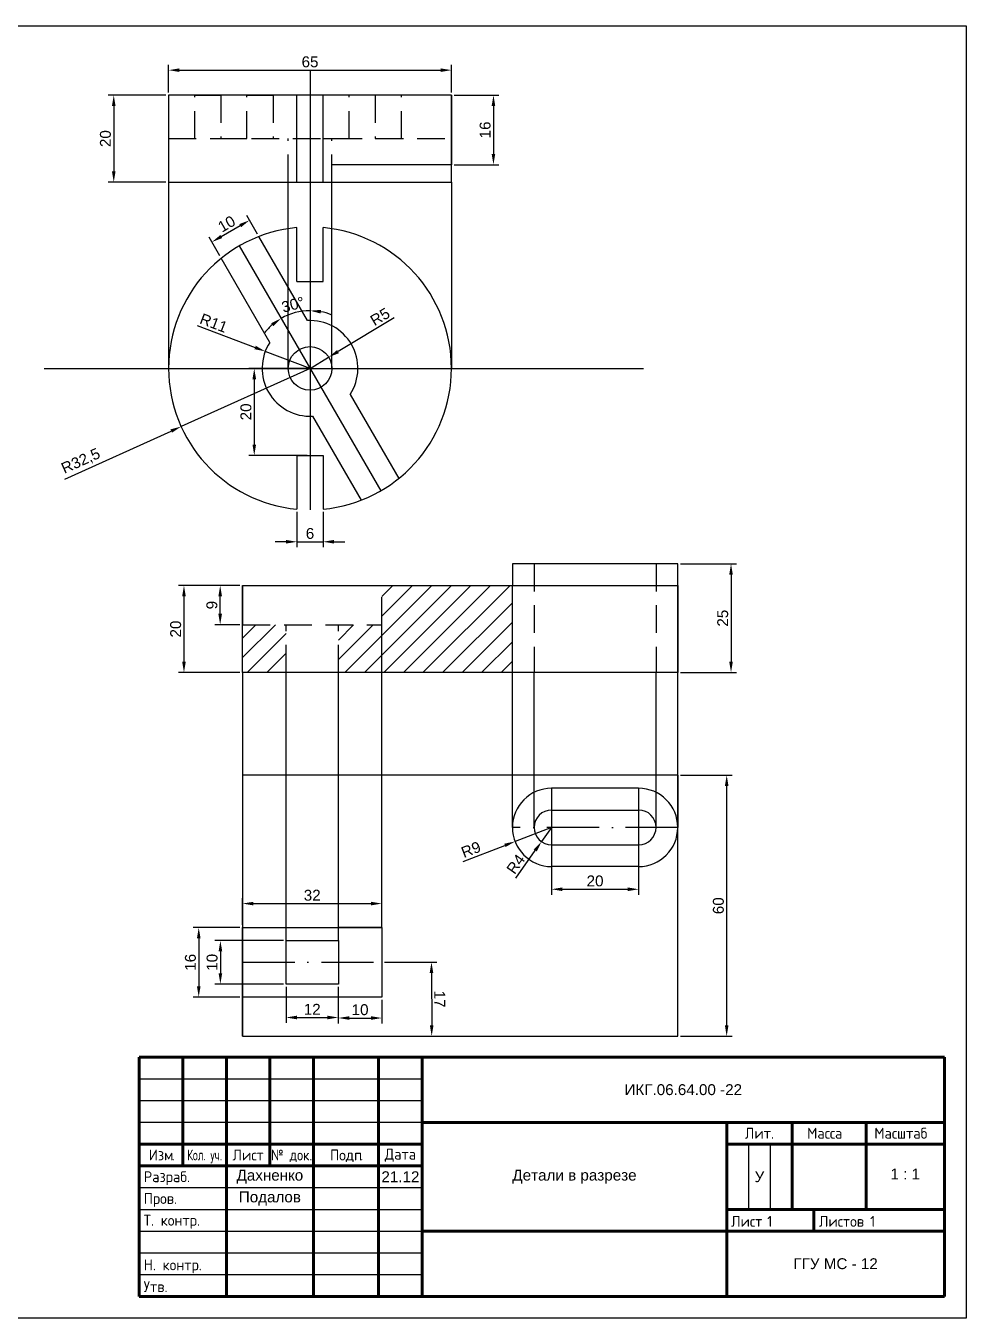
# Model space of a CAD drawing. Header units: millimetres. Extents: x 2946 to 3366, y 2124 to 2421.
# Drawn here: x 3150 to 3366.1, y 2123.6 to 2420.6 of the extents above; entities that cross this region are included whole.
import ezdxf
from ezdxf.enums import TextEntityAlignment as Align

# ---------------------------------------------------------------- set-up
doc = ezdxf.new("R2010")
doc.units = ezdxf.units.MM
doc.linetypes.add('ACAD_ISO10W100', pattern=[18, 12, -3, 0, -3])
doc.linetypes.add('штриховая2', pattern=[9.525, 6.35, -3.175])
doc.layers.add('контур', color=7, linetype='Continuous', lineweight=30)
for name, color, linetype in [('оси', 130, 'Continuous'), ('размеры', 62, 'Continuous'), ('соединение', 130, 'Continuous'), ('соединения', 130, 'Continuous'), ('штриховка', 90, 'Continuous'), ('штриховые', 220, 'штриховая2')]:
    doc.layers.add(name, color=color, linetype=linetype)
doc.styles.add('GOST-2.304_Type-B', font='GOST Common.ttf')
doc.styles.get("Standard").update_dxf_attribs({"font": 'arial.ttf'})
doc.dimstyles.new('ISO-25', dxfattribs={"dimtxt": 2.5, "dimasz": 2.5, "dimexe": 1.25, "dimexo": 0.625, "dimtad": 1, "dimtxsty": 'Standard', "dimcen": 2.5, "dimadec": 0, "dimazin": 0, "dimtfac": 1, "dimtmove": 0, "dimatfit": 3, "dimfxl": 1, "dimarcsym": 0})

# ---------------------------------------------------------------- blocks, each defined once
blk = doc.blocks.new('ACAD_SPDS_TB_06')
at = {"linetype": 'Continuous', "lineweight": 60}
for p, q in [((-185, 55), (0, 55)), ((-185, 55), (-185, 0)), ((-175, 55), (-175, 30)), ((-165, 55), (-165, 0)), ((-155, 55), (-155, 30)), ((-145, 55), (-145, 0)), ((-130, 55), (-130, 0)), ((-120, 55), (-120, 0)), ((0, 55), (0, 0)), ((-120, 40), (0, 40)), ((-185, 35), (-120, 35)), ((-185, 30), (-120, 30)), ((-120, 15), (0, 15)), ((-185, 0), (0, 0))]:
    blk.add_line(p, q, dxfattribs=at)
at = {"linetype": 'Continuous', "lineweight": 25}
for p, q in [((-185, 50), (-120, 50)), ((-185, 45), (-120, 45)), ((-185, 25), (-120, 25)), ((-185, 20), (-120, 20)), ((-185, 15), (-120, 15)), ((-185, 10), (-120, 10)), ((-185, 5), (-120, 5))]:
    blk.add_line(p, q, dxfattribs=at)
at = {"lineweight": 25}
blk.add_line((-120, 40), (-185, 40), dxfattribs=at)
at = {"lineweight": 60}
for p, q in [((-50, 40), (-50, 0)), ((-35, 40), (-35, 20)), ((-18, 40), (-18, 20)), ((-50, 35), (0, 35)), ((-50, 20), (0, 20)), ((-30, 20), (-30, 15))]:
    blk.add_line(p, q, dxfattribs=at)
for p, q in [((-45, 35), (-45, 20)), ((-40, 35), (-40, 20)), ((-130, 20), (-120, 20))]:
    blk.add_line(p, q)
at = {"style": 'GOST-2.304_Type-B'}
for s, p in [('Изм', (-180, 31.25)), ('Лист', (-160, 31.25)), ('Подп', (-137.5, 31.25)), ('Дата', (-125, 31.44))]:
    blk.add_text(s, height=2.5, dxfattribs=at).set_placement(p, align=Align.CENTER)
at = {"style": 'GOST-2.304_Type-B', "width": 0.70447}
blk.add_text('Кол. уч.', height=2.5, dxfattribs=at).set_placement((-174, 31.25), (-166, 31.25), align=Align.FIT)
at = {"style": 'GOST-2.304_Type-B', "width": 0.9}
blk.add_text('№ док.', height=2.5, dxfattribs=at).set_placement((-150, 31.25), align=Align.CENTER)
at = {"style": 'GOST-2.304_Type-B'}
for s, p in [('.', (-177.56, 31.25)), ('.', (-134.25, 31.25)), ('Разраб.', (-184, 26.25)), ('Пров.', (-184, 21.25)), ('Т. контр.', (-184, 16.25)), ('Лист', (-49.02, 16)), ('Листов', (-28.83, 16)), ('Н. контр.', (-184, 6)), ('Утв.', (-184, 1))]:
    blk.add_text(s, height=2.5, dxfattribs=at).set_placement(p)
at = {"linetype": 'Continuous', "char_height": 2.5, "attachment_point": 5, "style": 'GOST-2.304_Type-B'}
for s, insert, width in [('Лит.', (-42.5, 37.5), 14), ('Масса', (-27.5, 37.5), 14), ('Масштаб', (-10, 37.5), 19)]:
    blk.add_mtext(s, dxfattribs=dict(at, insert=insert, width=width))
at = {"style": 'GOST-2.304_Type-B'}
for tag, p, flags in [('ИДЕНТИФИКАТОР_НАДПИСИ', (-185.34, 60.88), 1), ('ЛИСТ', (-40.73, 16), 8), ('ЛИСТОВ', (-17.07, 16), 8)]:
    blk.add_attdef(tag, p, '', height=2.5, dxfattribs=dict(at, flags=flags))
at = {"style": 'GOST-2.304_Type-B', "flags": 8}
for tag, p in [('ИЗМ_4', (-180, 51)), ('ИЗМ_4_КОЛ_УЧ', (-170, 51)), ('ИЗМ_4_ЛИСТ', (-160, 51)), ('ИЗМ_4_N_ДОК', (-150, 51)), ('ИЗМ_4_ДАТА', (-125, 51)), ('ИЗМ_3', (-180, 46)), ('ИЗМ_3_КОЛ_УЧ', (-170, 46)), ('ИЗМ_3_ЛИСТ', (-160, 46)), ('ИЗМ_3_N_ДОК', (-150, 46)), ('ИЗМ_3_ДАТА', (-125, 46)), ('ИЗМ_2', (-180, 41)), ('ИЗМ_2_КОЛ_УЧ', (-170, 41)), ('ИЗМ_2_ЛИСТ', (-160, 41)), ('ИЗМ_2_N_ДОК', (-150, 41)), ('ИЗМ_2_ДАТА', (-125, 41)), ('ИЗМ_1', (-180, 36)), ('ИЗМ_1_КОЛ_УЧ', (-170, 36)), ('ИЗМ_1_ЛИСТ', (-160, 36)), ('ИЗМ_1_N_ДОК', (-150, 36)), ('ИЗМ_1_ДАТА', (-125, 36)), ('РАЗРАБ_ФИО', (-155, 26)), ('РАЗРАБ_ДАТА', (-125, 26)), ('ПРОВ_ФИО', (-155, 21)), ('ПРОВ_ДАТА', (-125, 21)), ('ТКОНТР_ФИО', (-155, 16)), ('ТКОНТР_ДАТА', (-125, 16)), ('ДОЛЖНОСТЬ_1', (-175, 11)), ('ДОЛЖНОСТЬ_1_ФИО', (-155, 11)), ('ДОЛЖНОСТЬ_1_ДАТА', (-125, 11)), ('НКОНТР_ФИО', (-155, 6)), ('НКОНТР_ДАТА', (-125, 6)), ('УТВ_ФИО', (-155, 1)), ('УТВ_ДАТА', (-125, 1))]:
    blk.add_attdef(tag, text='', height=2.5, dxfattribs=at).set_placement(p, align=Align.CENTER)
at = {"style": 'GOST-2.304_Type-B'}
blk.add_attdef('ОБОЗНАЧЕНИЕ_ДОКУМЕНТА', text='', height=5, dxfattribs=at).set_placement((-60, 47.5), align=Align.MIDDLE_CENTER)
at = {"lineweight": 30, "flags": 104}
for tag, p in [('НАИМЕНОВАНИЕ_ДОКУМЕНТА', (-85, 27.5)), ('ОБОЗНАЧЕНИЕ_МАТЕРИАЛА', (-85, 7.5)), ('НАИМЕНОВАНИЕ_ПРЕДПРИЯТИЯ', (-25, 7.5))]:
    blk.add_attdef(tag, text='', height=3.5, dxfattribs=at).set_placement(p, align=Align.MIDDLE_CENTER)
at = {"style": 'GOST-2.304_Type-B', "flags": 8}
for tag, p in [('Л1', (-47.5, 27.5)), ('Л2', (-42.5, 27.5)), ('Л3', (-37.5, 27.5)), ('МАССА', (-26.5, 27.5)), ('МАСШТАБ', (-9, 27.5))]:
    blk.add_attdef(tag, text='', height=2.5, dxfattribs=at).set_placement(p, align=Align.MIDDLE_CENTER)
blk = doc.blocks.new('*D61')
at = {"layer": 'Defpoints', "color": 0, "transparency": 16777216}
for p in [(3199.81, 2291.98), (3186.34, 2271.98), (3199.81, 2271.98)]:
    blk.add_point(p, dxfattribs=at)
at = {"layer": 'размеры', "color": 0, "lineweight": -2, "transparency": 16777216}
for p, q in [((3199.19, 2291.98), (3185.09, 2291.98)), ((3186.34, 2289.48), (3186.34, 2274.48)), ((3199.19, 2271.98), (3185.09, 2271.98))]:
    blk.add_line(p, q, dxfattribs=at)
at = {"layer": 'размеры', "color": 0, "transparency": 16777216}
for points in [[(3185.93, 2289.48), (3186.76, 2289.48), (3186.34, 2291.98)], [(3185.93, 2274.48), (3186.76, 2274.48), (3186.34, 2271.98)]]:
    blk.add_solid(points, dxfattribs=at)
at = {"layer": 'размеры', "color": 0, "transparency": 16777216, "insert": (3184.44, 2281.98), "char_height": 2.5, "attachment_point": 5, "rotation": 90}
blk.add_mtext('20', dxfattribs=at)
blk = doc.blocks.new('*D62')
at = {"layer": 'Defpoints', "color": 0, "transparency": 16777216}
for p in [(3194.66, 2291.98), (3199.81, 2291.98), (3199.81, 2282.98)]:
    blk.add_point(p, dxfattribs=at)
at = {"layer": 'размеры', "color": 0, "lineweight": -2, "transparency": 16777216}
for p, q in [((3199.19, 2291.98), (3193.41, 2291.98)), ((3194.66, 2285.48), (3194.66, 2289.48)), ((3199.19, 2282.98), (3193.41, 2282.98))]:
    blk.add_line(p, q, dxfattribs=at)
at = {"layer": 'размеры', "color": 0, "transparency": 16777216}
for points in [[(3194.25, 2289.48), (3195.08, 2289.48), (3194.66, 2291.98)], [(3194.25, 2285.48), (3195.08, 2285.48), (3194.66, 2282.98)]]:
    blk.add_solid(points, dxfattribs=at)
at = {"layer": 'размеры', "color": 0, "transparency": 16777216, "insert": (3192.76, 2287.48), "char_height": 2.5, "attachment_point": 5, "rotation": 90}
blk.add_mtext('9', dxfattribs=at)
blk = doc.blocks.new('*D63')
at = {"layer": 'Defpoints', "color": 0, "transparency": 16777216}
for p in [(3299.81, 2296.98), (3299.81, 2271.98), (3312.05, 2271.98)]:
    blk.add_point(p, dxfattribs=at)
at = {"layer": 'размеры', "color": 0, "lineweight": -2, "transparency": 16777216}
for p, q in [((3300.44, 2296.98), (3313.3, 2296.98)), ((3312.05, 2294.48), (3312.05, 2274.48)), ((3300.44, 2271.98), (3313.3, 2271.98))]:
    blk.add_line(p, q, dxfattribs=at)
at = {"layer": 'размеры', "color": 0, "transparency": 16777216}
for points in [[(3311.64, 2294.48), (3312.47, 2294.48), (3312.05, 2296.98)], [(3311.64, 2274.48), (3312.47, 2274.48), (3312.05, 2271.98)]]:
    blk.add_solid(points, dxfattribs=at)
at = {"layer": 'размеры', "color": 0, "transparency": 16777216, "insert": (3310.15, 2284.48), "char_height": 2.5, "attachment_point": 5, "rotation": 90}
blk.add_mtext('25', dxfattribs=at)
blk = doc.blocks.new('*D64')
at = {"layer": 'Defpoints', "color": 0, "transparency": 16777216}
for p in [(3199.81, 2213.39), (3189.73, 2197.39), (3199.81, 2197.39)]:
    blk.add_point(p, dxfattribs=at)
at = {"layer": 'размеры', "color": 0, "lineweight": -2, "transparency": 16777216}
for p, q in [((3199.19, 2213.39), (3188.48, 2213.39)), ((3189.73, 2210.89), (3189.73, 2199.89)), ((3199.19, 2197.39), (3188.48, 2197.39))]:
    blk.add_line(p, q, dxfattribs=at)
at = {"layer": 'размеры', "color": 0, "transparency": 16777216}
for points in [[(3189.32, 2210.89), (3190.15, 2210.89), (3189.73, 2213.39)], [(3189.32, 2199.89), (3190.15, 2199.89), (3189.73, 2197.39)]]:
    blk.add_solid(points, dxfattribs=at)
at = {"layer": 'размеры', "color": 0, "transparency": 16777216, "insert": (3187.83, 2205.39), "char_height": 2.5, "attachment_point": 5, "rotation": 90}
blk.add_mtext('16', dxfattribs=at)
blk = doc.blocks.new('*D65')
at = {"layer": 'Defpoints', "color": 0, "transparency": 16777216}
for p in [(3209.81, 2210.39), (3194.71, 2200.39), (3209.81, 2200.39)]:
    blk.add_point(p, dxfattribs=at)
at = {"layer": 'размеры', "color": 0, "lineweight": -2, "transparency": 16777216}
for p, q in [((3209.19, 2210.39), (3193.46, 2210.39)), ((3194.71, 2207.89), (3194.71, 2202.89)), ((3209.19, 2200.39), (3193.46, 2200.39))]:
    blk.add_line(p, q, dxfattribs=at)
at = {"layer": 'размеры', "color": 0, "transparency": 16777216}
for points in [[(3194.3, 2207.89), (3195.13, 2207.89), (3194.71, 2210.39)], [(3194.3, 2202.89), (3195.13, 2202.89), (3194.71, 2200.39)]]:
    blk.add_solid(points, dxfattribs=at)
at = {"layer": 'размеры', "color": 0, "transparency": 16777216, "insert": (3192.81, 2205.39), "char_height": 2.5, "attachment_point": 5, "rotation": 90}
blk.add_mtext('10', dxfattribs=at)
blk = doc.blocks.new('*D66')
at = {"layer": 'Defpoints', "color": 0, "transparency": 16777216}
for p in [(3231.81, 2205.39), (3231.88, 2188.39), (3243.27, 2188.44)]:
    blk.add_point(p, dxfattribs=at)
at = {"layer": 'размеры', "color": 0, "lineweight": -2, "transparency": 16777216}
for p, q in [((3232.44, 2205.4), (3244.46, 2205.44)), ((3243.22, 2202.94), (3243.26, 2190.94)), ((3232.5, 2188.4), (3244.52, 2188.44))]:
    blk.add_line(p, q, dxfattribs=at)
at = {"layer": 'размеры', "color": 0, "transparency": 16777216}
for points in [[(3243.63, 2202.94), (3242.8, 2202.93), (3243.21, 2205.44)], [(3243.68, 2190.94), (3242.84, 2190.93), (3243.27, 2188.44)]]:
    blk.add_solid(points, dxfattribs=at)
at = {"layer": 'размеры', "color": 0, "transparency": 16777216, "insert": (3245.12, 2196.94), "char_height": 2.5, "attachment_point": 5, "rotation": 270.2039}
blk.add_mtext('17', dxfattribs=at)
blk = doc.blocks.new('*D67')
at = {"layer": 'Defpoints', "color": 0, "transparency": 16777216}
for p in [(3209.81, 2200.39), (3221.81, 2200.39), (3221.81, 2192.71)]:
    blk.add_point(p, dxfattribs=at)
at = {"layer": 'размеры', "color": 0, "lineweight": -2, "transparency": 16777216}
for p, q in [((3209.81, 2199.77), (3209.81, 2191.46)), ((3221.81, 2199.77), (3221.81, 2191.46)), ((3212.31, 2192.71), (3219.31, 2192.71))]:
    blk.add_line(p, q, dxfattribs=at)
at = {"layer": 'размеры', "color": 0, "transparency": 16777216}
for points in [[(3212.31, 2193.13), (3212.31, 2192.29), (3209.81, 2192.71)], [(3219.31, 2193.13), (3219.31, 2192.29), (3221.81, 2192.71)]]:
    blk.add_solid(points, dxfattribs=at)
at = {"layer": 'размеры', "color": 0, "transparency": 16777216, "insert": (3215.81, 2194.59), "char_height": 2.5, "attachment_point": 5}
blk.add_mtext('12', dxfattribs=at)
blk = doc.blocks.new('*D68')
at = {"layer": 'Defpoints', "color": 0, "transparency": 16777216}
for p in [(3221.81, 2197.39), (3231.81, 2197.39), (3231.81, 2192.59)]:
    blk.add_point(p, dxfattribs=at)
at = {"layer": 'размеры', "color": 0, "lineweight": -2, "transparency": 16777216}
for p, q in [((3221.81, 2196.77), (3221.81, 2191.34)), ((3231.81, 2196.77), (3231.81, 2191.34)), ((3224.31, 2192.59), (3229.31, 2192.59))]:
    blk.add_line(p, q, dxfattribs=at)
at = {"layer": 'размеры', "color": 0, "transparency": 16777216}
for points in [[(3224.31, 2193), (3224.31, 2192.17), (3221.81, 2192.59)], [(3229.31, 2193), (3229.31, 2192.17), (3231.81, 2192.59)]]:
    blk.add_solid(points, dxfattribs=at)
at = {"layer": 'размеры', "color": 0, "transparency": 16777216, "insert": (3226.81, 2194.49), "char_height": 2.5, "attachment_point": 5}
blk.add_mtext('10', dxfattribs=at)
blk = doc.blocks.new('*D69')
at = {"layer": 'Defpoints', "color": 0, "transparency": 16777216}
for p in [(3231.81, 2218.89), (3199.81, 2213.39), (3231.81, 2213.39)]:
    blk.add_point(p, dxfattribs=at)
at = {"layer": 'размеры', "color": 0, "lineweight": -2, "transparency": 16777216}
for p, q in [((3199.81, 2214.02), (3199.81, 2220.14)), ((3202.31, 2218.89), (3229.31, 2218.89)), ((3231.81, 2214.02), (3231.81, 2220.14))]:
    blk.add_line(p, q, dxfattribs=at)
at = {"layer": 'размеры', "color": 0, "transparency": 16777216}
for points in [[(3202.31, 2219.3), (3202.31, 2218.47), (3199.81, 2218.89)], [(3229.31, 2219.3), (3229.31, 2218.47), (3231.81, 2218.89)]]:
    blk.add_solid(points, dxfattribs=at)
at = {"layer": 'размеры', "color": 0, "transparency": 16777216, "insert": (3215.81, 2220.79), "char_height": 2.5, "attachment_point": 5}
blk.add_mtext('32', dxfattribs=at)
blk = doc.blocks.new('*D70')
at = {"layer": 'Defpoints', "color": 0, "transparency": 16777216}
for p in [(3270.81, 2236.39), (3290.81, 2236.13), (3290.81, 2222.18)]:
    blk.add_point(p, dxfattribs=at)
at = {"layer": 'размеры', "color": 0, "lineweight": -2, "transparency": 16777216}
for p, q in [((3270.81, 2235.77), (3270.81, 2220.93)), ((3290.81, 2235.5), (3290.81, 2220.93)), ((3273.31, 2222.18), (3288.31, 2222.18))]:
    blk.add_line(p, q, dxfattribs=at)
at = {"layer": 'размеры', "color": 0, "transparency": 16777216}
for points in [[(3273.31, 2222.6), (3273.31, 2221.76), (3270.81, 2222.18)], [(3288.31, 2222.6), (3288.31, 2221.76), (3290.81, 2222.18)]]:
    blk.add_solid(points, dxfattribs=at)
at = {"layer": 'размеры', "color": 0, "transparency": 16777216, "insert": (3280.81, 2224.08), "char_height": 2.5, "attachment_point": 5}
blk.add_mtext('20', dxfattribs=at)
blk = doc.blocks.new('*D71')
at = {"layer": 'Defpoints', "color": 0, "transparency": 16777216}
for p in [(3270.81, 2236.39), (3268.51, 2233.13)]:
    blk.add_point(p, dxfattribs=at)
at = {"layer": 'размеры', "color": 0, "lineweight": -2, "transparency": 16777216}
for p, q in [((3270.81, 2236.39), (3268.51, 2233.13)), ((3262.59, 2224.73), (3267.07, 2231.08))]:
    blk.add_line(p, q, dxfattribs=at)
at = {"layer": 'размеры', "color": 0, "transparency": 16777216}
blk.add_solid([(3266.73, 2231.32), (3267.41, 2230.84), (3268.51, 2233.13)], dxfattribs=at)
at = {"layer": 'размеры', "color": 0, "transparency": 16777216, "insert": (3262.58, 2227.97), "char_height": 2.5, "attachment_point": 5, "rotation": 54.8068}
blk.add_mtext('R4', dxfattribs=at)
blk = doc.blocks.new('*D72')
at = {"layer": 'Defpoints', "color": 0, "transparency": 16777216}
for p in [(3270.81, 2236.39), (3262.42, 2233.16)]:
    blk.add_point(p, dxfattribs=at)
at = {"layer": 'размеры', "color": 0, "lineweight": -2, "transparency": 16777216}
for p, q in [((3270.81, 2236.39), (3262.42, 2233.16)), ((3250.5, 2228.58), (3260.08, 2232.27))]:
    blk.add_line(p, q, dxfattribs=at)
at = {"layer": 'размеры', "color": 0, "transparency": 16777216}
blk.add_solid([(3259.93, 2232.65), (3260.23, 2231.88), (3262.42, 2233.16)], dxfattribs=at)
at = {"layer": 'размеры', "color": 0, "transparency": 16777216, "insert": (3252.29, 2231.3), "char_height": 2.5, "attachment_point": 5, "rotation": 21.0412}
blk.add_mtext('R9', dxfattribs=at)
blk = doc.blocks.new('*D73')
at = {"layer": 'Defpoints', "color": 0, "transparency": 16777216}
for p in [(3299.81, 2248.39), (3311.05, 2248.39), (3299.81, 2188.39)]:
    blk.add_point(p, dxfattribs=at)
at = {"layer": 'размеры', "color": 0, "lineweight": -2, "transparency": 16777216}
for p, q in [((3300.44, 2248.39), (3312.3, 2248.39)), ((3311.05, 2190.89), (3311.05, 2245.89)), ((3300.44, 2188.39), (3312.3, 2188.39))]:
    blk.add_line(p, q, dxfattribs=at)
at = {"layer": 'размеры', "color": 0, "transparency": 16777216}
for points in [[(3310.64, 2245.89), (3311.47, 2245.89), (3311.05, 2248.39)], [(3310.64, 2190.89), (3311.47, 2190.89), (3311.05, 2188.39)]]:
    blk.add_solid(points, dxfattribs=at)
at = {"layer": 'размеры', "color": 0, "transparency": 16777216, "insert": (3309.15, 2218.39), "char_height": 2.5, "attachment_point": 5, "rotation": 90}
blk.add_mtext('60', dxfattribs=at)
blk = doc.blocks.new('*D108')
at = {"layer": 'Defpoints', "color": 0, "transparency": 16777216}
for p in [(3212.31, 2309.53), (3218.31, 2309.53), (3218.31, 2302.04)]:
    blk.add_point(p, dxfattribs=at)
at = {"layer": 'размеры', "color": 0, "lineweight": -2, "transparency": 16777216}
for p, q in [((3212.31, 2308.9), (3212.31, 2300.79)), ((3218.31, 2308.9), (3218.31, 2300.79)), ((3209.81, 2302.04), (3207.31, 2302.04)), ((3212.31, 2302.04), (3218.31, 2302.04)), ((3220.81, 2302.04), (3223.31, 2302.04))]:
    blk.add_line(p, q, dxfattribs=at)
at = {"layer": 'размеры', "color": 0, "transparency": 16777216}
for points in [[(3209.81, 2302.46), (3209.81, 2301.63), (3212.31, 2302.04)], [(3220.81, 2302.46), (3220.81, 2301.63), (3218.31, 2302.04)]]:
    blk.add_solid(points, dxfattribs=at)
at = {"layer": 'размеры', "color": 0, "transparency": 16777216, "insert": (3215.31, 2303.94), "char_height": 2.5, "attachment_point": 5}
blk.add_mtext('6', dxfattribs=at)
blk = doc.blocks.new('*D109')
at = {"layer": 'Defpoints', "color": 0, "transparency": 16777216}
for p in [(3215.31, 2341.89), (3185.68, 2328.52)]:
    blk.add_point(p, dxfattribs=at)
at = {"layer": 'размеры', "color": 0, "lineweight": -2, "transparency": 16777216}
for p, q in [((3215.31, 2341.89), (3185.68, 2328.52)), ((3158.93, 2316.44), (3183.41, 2327.49))]:
    blk.add_line(p, q, dxfattribs=at)
at = {"layer": 'размеры', "color": 0, "transparency": 16777216}
blk.add_solid([(3183.23, 2327.87), (3183.58, 2327.11), (3185.68, 2328.52)], dxfattribs=at)
at = {"layer": 'размеры', "color": 0, "transparency": 16777216, "insert": (3162.68, 2320.47), "char_height": 2.5, "attachment_point": 5, "rotation": 24.2932}
blk.add_mtext('R32,5', dxfattribs=at)
blk = doc.blocks.new('*D110')
at = {"layer": 'Defpoints', "color": 0, "transparency": 16777216}
for p in [(3205.03, 2345.8), (3215.31, 2341.89)]:
    blk.add_point(p, dxfattribs=at)
at = {"layer": 'размеры', "color": 0, "lineweight": -2, "transparency": 16777216}
for p, q in [((3189.36, 2351.76), (3202.69, 2346.69)), ((3215.31, 2341.89), (3205.03, 2345.8))]:
    blk.add_line(p, q, dxfattribs=at)
at = {"layer": 'размеры', "color": 0, "transparency": 16777216}
blk.add_solid([(3202.84, 2347.08), (3202.54, 2346.3), (3205.03, 2345.8)], dxfattribs=at)
at = {"layer": 'размеры', "color": 0, "transparency": 16777216, "insert": (3193.18, 2352.32), "char_height": 2.5, "attachment_point": 5, "rotation": 339.1616}
blk.add_mtext('R11', dxfattribs=at)
blk = doc.blocks.new('*D111')
at = {"layer": 'Defpoints', "color": 0, "transparency": 16777216}
for p in [(3219.59, 2344.46), (3215.31, 2341.89)]:
    blk.add_point(p, dxfattribs=at)
at = {"layer": 'размеры', "color": 0, "lineweight": -2, "transparency": 16777216}
for p, q in [((3234.64, 2353.48), (3221.74, 2345.74)), ((3215.31, 2341.89), (3219.59, 2344.46))]:
    blk.add_line(p, q, dxfattribs=at)
at = {"layer": 'размеры', "color": 0, "transparency": 16777216}
blk.add_solid([(3221.52, 2346.1), (3221.95, 2345.39), (3219.59, 2344.46)], dxfattribs=at)
at = {"layer": 'размеры', "color": 0, "transparency": 16777216, "insert": (3231.4, 2353.75), "char_height": 2.5, "attachment_point": 5, "rotation": 30.9446}
blk.add_mtext('R5', dxfattribs=at)
blk = doc.blocks.new('*D112')
at = {"layer": 'Defpoints', "color": 0, "transparency": 16777216}
for p in [(3182.81, 2404.69), (3170.2, 2384.69), (3182.81, 2384.69)]:
    blk.add_point(p, dxfattribs=at)
at = {"layer": 'размеры', "color": 0, "lineweight": -2, "transparency": 16777216}
for p, q in [((3182.18, 2404.69), (3168.95, 2404.69)), ((3170.2, 2402.19), (3170.2, 2387.19)), ((3182.18, 2384.69), (3168.95, 2384.69))]:
    blk.add_line(p, q, dxfattribs=at)
at = {"layer": 'размеры', "color": 0, "transparency": 16777216}
for points in [[(3169.79, 2402.19), (3170.62, 2402.19), (3170.2, 2404.69)], [(3169.79, 2387.19), (3170.62, 2387.19), (3170.2, 2384.69)]]:
    blk.add_solid(points, dxfattribs=at)
at = {"layer": 'размеры', "color": 0, "transparency": 16777216, "insert": (3168.3, 2394.69), "char_height": 2.5, "attachment_point": 5, "rotation": 90}
blk.add_mtext('20', dxfattribs=at)
blk = doc.blocks.new('*D113')
at = {"layer": 'Defpoints', "color": 0, "transparency": 16777216}
for p in [(3247.81, 2410.43), (3182.81, 2404.69), (3247.81, 2404.69)]:
    blk.add_point(p, dxfattribs=at)
at = {"layer": 'размеры', "color": 0, "lineweight": -2, "transparency": 16777216}
for p, q in [((3182.81, 2405.31), (3182.81, 2411.68)), ((3247.81, 2405.31), (3247.81, 2411.68)), ((3185.31, 2410.43), (3245.31, 2410.43))]:
    blk.add_line(p, q, dxfattribs=at)
at = {"layer": 'размеры', "color": 0, "transparency": 16777216}
for points in [[(3185.31, 2410.84), (3185.31, 2410.01), (3182.81, 2410.43)], [(3245.31, 2410.84), (3245.31, 2410.01), (3247.81, 2410.43)]]:
    blk.add_solid(points, dxfattribs=at)
at = {"layer": 'размеры', "color": 0, "transparency": 16777216, "insert": (3215.31, 2412.33), "char_height": 2.5, "attachment_point": 5}
blk.add_mtext('65', dxfattribs=at)
blk = doc.blocks.new('*D114')
at = {"layer": 'Defpoints', "color": 0, "transparency": 16777216}
for p in [(3247.81, 2404.69), (3247.81, 2388.69), (3257.46, 2388.69)]:
    blk.add_point(p, dxfattribs=at)
at = {"layer": 'размеры', "color": 0, "lineweight": -2, "transparency": 16777216}
for p, q in [((3248.43, 2404.69), (3258.71, 2404.69)), ((3257.46, 2402.19), (3257.46, 2391.19)), ((3248.43, 2388.69), (3258.71, 2388.69))]:
    blk.add_line(p, q, dxfattribs=at)
at = {"layer": 'размеры', "color": 0, "transparency": 16777216}
for points in [[(3257.04, 2402.19), (3257.87, 2402.19), (3257.46, 2404.69)], [(3257.04, 2391.19), (3257.87, 2391.19), (3257.46, 2388.69)]]:
    blk.add_solid(points, dxfattribs=at)
at = {"layer": 'размеры', "color": 0, "transparency": 16777216, "insert": (3255.55, 2396.69), "char_height": 2.5, "attachment_point": 5, "rotation": 90}
blk.add_mtext('16', dxfattribs=at)
blk = doc.blocks.new('*D115')
at = {"layer": 'Defpoints', "color": 0, "transparency": 16777216}
for p in [(3201.42, 2375.94), (3203.58, 2372.2), (3194.92, 2367.2)]:
    blk.add_point(p, dxfattribs=at)
at = {"layer": 'размеры', "color": 0, "lineweight": -2, "transparency": 16777216}
for p, q in [((3203.27, 2372.74), (3200.79, 2377.02)), ((3194.92, 2372.19), (3199.25, 2374.69)), ((3194.61, 2367.74), (3192.13, 2372.02))]:
    blk.add_line(p, q, dxfattribs=at)
at = {"layer": 'размеры', "color": 0, "transparency": 16777216}
for points in [[(3199.05, 2375.05), (3199.46, 2374.33), (3201.42, 2375.94)], [(3194.72, 2372.55), (3195.13, 2371.83), (3192.76, 2370.94)]]:
    blk.add_solid(points, dxfattribs=at)
at = {"layer": 'размеры', "color": 0, "transparency": 16777216, "insert": (3196.14, 2375.09), "char_height": 2.5, "attachment_point": 5, "rotation": 30}
blk.add_mtext('10', dxfattribs=at)
blk = doc.blocks.new('*D116')
at = {"layer": 'Defpoints', "color": 0, "transparency": 16777216}
for p in [(3215.31, 2410.43), (3199.06, 2370.03), (3213, 2354.95), (3231.56, 2313.74), (3215.31, 2309.39)]:
    blk.add_point(p, dxfattribs=at)
at = {"layer": 'размеры', "color": 0, "lineweight": -2, "transparency": 16777216}
for start, end in [(90, 120), (68.3712, 79.1856), (130.8144, 141.6288)]:
    blk.add_arc((3215.31, 2341.89), 13.26, start, end, dxfattribs=at)
at = {"layer": 'размеры', "color": 0, "transparency": 16777216}
for points in [[(3217.76, 2354.5), (3217.83, 2355.33), (3215.31, 2355.15)], [(3206.39, 2352.27), (3206.88, 2351.59), (3208.67, 2353.38)]]:
    blk.add_solid(points, dxfattribs=at)
at = {"layer": 'размеры', "color": 0, "transparency": 16777216, "insert": (3211.38, 2356.54), "char_height": 2.5, "attachment_point": 5, "rotation": 15}
blk.add_mtext('30°', dxfattribs=at)
blk = doc.blocks.new('*D117')
at = {"layer": 'Defpoints', "color": 0, "transparency": 16777216}
for p in [(3215.31, 2341.89), (3202.49, 2321.89), (3215.31, 2321.89)]:
    blk.add_point(p, dxfattribs=at)
at = {"layer": 'размеры', "color": 0, "lineweight": -2, "transparency": 16777216}
for p, q in [((3214.68, 2341.89), (3201.24, 2341.89)), ((3202.49, 2339.39), (3202.49, 2324.39)), ((3214.68, 2321.89), (3201.24, 2321.89))]:
    blk.add_line(p, q, dxfattribs=at)
at = {"layer": 'размеры', "color": 0, "transparency": 16777216}
for points in [[(3202.08, 2339.39), (3202.91, 2339.39), (3202.49, 2341.89)], [(3202.08, 2324.39), (3202.91, 2324.39), (3202.49, 2321.89)]]:
    blk.add_solid(points, dxfattribs=at)
at = {"layer": 'размеры', "color": 0, "transparency": 16777216, "insert": (3200.59, 2331.89), "char_height": 2.5, "attachment_point": 5, "rotation": 90}
blk.add_mtext('20', dxfattribs=at)

msp = doc.modelspace()

# ---------------------------------------------------------------- hatches: boundary and pattern name
at = {"layer": 'штриховка'}
h = msp.add_hatch(dxfattribs=at)
h.set_pattern_fill('ANSI31', color=256)
h.set_pattern_definition([(45, (974.544, 642.8516), (-2.245064, 2.245064), [])])
h.paths.add_polyline_path([(3261.815, 2291.977), (3231.815, 2291.977), (3231.815, 2282.977), (3231.815, 2271.977), (3261.815, 2271.977)])
h.paths.add_polyline_path([(3231.815, 2282.977), (3221.815, 2282.977), (3221.815, 2271.977), (3231.815, 2271.977)])
h.paths.add_polyline_path([(3209.815, 2282.977), (3199.815, 2282.977), (3199.815, 2271.977), (3209.815, 2271.977)])

# ---------------------------------------------------------------- linework, layer by layer
msp.add_lwpolyline([(2946.08, 2123.611), (2946.08, 2420.611), (3366.08, 2420.611), (3366.08, 2123.611), (2946.08, 2123.611)])
at = {"layer": 'контур'}
for p, q in [((3247.806, 2404.689), (3182.806, 2404.689)), ((3182.806, 2404.689), (3182.806, 2384.689)), ((3212.306, 2384.689), (3212.306, 2404.689)), ((3218.306, 2384.689), (3218.306, 2404.689)), ((3247.806, 2384.689), (3247.806, 2404.689)), ((3247.806, 2404.689), (3247.806, 2388.689)), ((3247.806, 2388.689), (3220.306, 2388.689)), ((3182.806, 2384.689), (3247.806, 2384.689)), ((3212.306, 2361.888), (3212.306, 2374.249)), ((3218.306, 2361.888), (3218.306, 2374.249)), ((3214.737, 2352.873), (3203.58, 2372.199)), ((3206.077, 2347.873), (3194.92, 2367.199)), ((3212.306, 2361.888), (3218.306, 2361.888)), ((3224.535, 2335.903), (3235.693, 2316.577)), ((3215.875, 2330.903), (3227.033, 2311.577)), ((3212.306, 2321.888), (3212.306, 2309.527)), ((3212.306, 2321.888), (3218.306, 2321.888)), ((3218.306, 2321.888), (3218.306, 2309.527)), ((3299.815, 2296.977), (3261.815, 2296.977)), ((3261.815, 2296.977), (3261.815, 2291.977)), ((3299.815, 2291.977), (3299.815, 2296.977)), ((3199.815, 2291.977), (3299.815, 2291.977)), ((3199.815, 2271.977), (3199.815, 2291.977)), ((3199.815, 2291.977), (3199.815, 2282.977)), ((3299.815, 2291.977), (3299.815, 2271.977)), ((3299.815, 2271.977), (3199.815, 2271.977)), ((3299.815, 2248.395), (3199.815, 2248.395)), ((3199.815, 2248.395), (3199.815, 2188.395)), ((3299.815, 2188.395), (3299.815, 2248.395)), ((3299.815, 2248.395), (3299.815, 2236.395)), ((3290.815, 2245.395), (3270.815, 2245.395)), ((3270.815, 2240.395), (3290.815, 2240.395)), ((3270.815, 2232.395), (3290.815, 2232.395)), ((3290.815, 2227.395), (3270.815, 2227.395)), ((3199.815, 2205.395), (3199.815, 2213.395)), ((3199.815, 2213.395), (3231.815, 2213.395)), ((3199.815, 2213.395), (3209.815, 2213.395)), ((3231.815, 2213.395), (3221.815, 2213.395)), ((3231.815, 2213.395), (3231.815, 2197.395)), ((3209.815, 2205.395), (3209.815, 2210.395)), ((3209.815, 2210.395), (3221.815, 2210.395)), ((3209.815, 2200.395), (3209.815, 2210.395)), ((3221.815, 2210.395), (3221.815, 2200.395)), ((3199.815, 2188.395), (3199.815, 2205.395)), ((3221.815, 2200.395), (3209.815, 2200.395)), ((3231.815, 2197.395), (3199.815, 2197.395)), ((3199.815, 2188.395), (3299.815, 2188.395))]:
    msp.add_line(p, q, dxfattribs=at)
msp.add_circle((3215.306, 2341.888), 5, dxfattribs=at)
for centre, radius, start, end in [((3215.306, 2341.888), 32.5, 95.29638, 264.70362), ((3215.306, 2341.888), 32.5, 275.29638, 84.70362), ((3215.306, 2341.888), 11, 327.03569, 92.96431), ((3215.306, 2341.888), 11, 147.03569, 272.96431), ((3270.815, 2236.395), 9, 90, 270), ((3290.815, 2236.395), 9, 270, 90), ((3270.815, 2236.395), 4, 90, 270), ((3290.815, 2236.395), 4, 270, 90)]:
    msp.add_arc(centre, radius, start, end, dxfattribs=at)
at = {"layer": 'оси'}
for p, q in [((3215.306, 2410.425), (3215.306, 2309.388)), ((3199.056, 2370.034), (3231.556, 2313.742)), ((3154.206, 2341.888), (3291.967, 2341.888))]:
    msp.add_line(p, q, dxfattribs=at)
at = {"layer": 'оси', "linetype": 'ACAD_ISO10W100'}
for p, q in [((3270.815, 2245.395), (3270.815, 2227.395)), ((3290.815, 2245.395), (3290.815, 2227.395)), ((3299.815, 2236.395), (3261.815, 2236.395)), ((3199.815, 2205.395), (3231.815, 2205.395))]:
    msp.add_line(p, q, dxfattribs=at)
at = {"layer": 'соединение'}
for p, q in [((3261.815, 2236.395), (3261.815, 2291.977)), ((3299.815, 2236.395), (3299.815, 2291.977)), ((3231.815, 2213.395), (3231.815, 2282.977)), ((3199.815, 2271.977), (3199.815, 2248.395)), ((3209.815, 2210.395), (3209.815, 2271.977)), ((3221.815, 2210.395), (3221.815, 2271.977)), ((3266.815, 2236.395), (3266.815, 2271.977)), ((3294.815, 2236.395), (3294.815, 2271.977))]:
    msp.add_line(p, q, dxfattribs=at)
at = {"layer": 'соединения'}
for p, q in [((3182.806, 2384.689), (3182.806, 2341.888)), ((3210.306, 2341.888), (3210.306, 2384.689)), ((3220.306, 2341.888), (3220.306, 2384.689)), ((3247.806, 2384.689), (3247.806, 2341.888))]:
    msp.add_line(p, q, dxfattribs=at)
at = {"layer": 'штриховые'}
for p, q in [((3182.806, 2404.689), (3182.806, 2394.689)), ((3188.806, 2394.689), (3188.806, 2404.689)), ((3188.806, 2404.689), (3194.806, 2404.689)), ((3194.806, 2404.689), (3194.806, 2394.689)), ((3200.806, 2394.689), (3200.806, 2404.689)), ((3200.806, 2404.689), (3206.806, 2404.689)), ((3206.806, 2404.689), (3206.806, 2394.689)), ((3224.306, 2394.689), (3224.306, 2404.689)), ((3230.306, 2404.689), (3230.306, 2394.689)), ((3236.306, 2394.689), (3236.306, 2404.689)), ((3182.806, 2394.689), (3247.806, 2394.689)), ((3182.806, 2394.689), (3188.806, 2394.689)), ((3194.806, 2394.689), (3200.806, 2394.689)), ((3210.306, 2384.689), (3210.306, 2394.689)), ((3218.306, 2394.689), (3224.306, 2394.689)), ((3220.306, 2384.689), (3220.306, 2394.689)), ((3230.306, 2394.689), (3236.306, 2394.689))]:
    msp.add_line(p, q, dxfattribs=at)
at = {"layer": 'штриховые', "linetype": 'штриховая2'}
for p, q in [((3266.815, 2296.977), (3266.815, 2271.977)), ((3294.815, 2296.977), (3294.815, 2271.977)), ((3231.815, 2282.977), (3231.815, 2291.977)), ((3199.815, 2282.977), (3231.815, 2282.977)), ((3209.815, 2271.977), (3209.815, 2282.977)), ((3221.815, 2271.977), (3221.815, 2282.977))]:
    msp.add_line(p, q, dxfattribs=at)

# ---------------------------------------------------------------- block references
ref = msp.add_blockref('ACAD_SPDS_TB_06', (3361.08, 2128.611))
ref.add_attrib('ЛИСТ', '1', (3320.355, 2144.611), dxfattribs={"height": 2.5, "style": 'GOST-2.304_Type-B'})
ref.add_attrib('ЛИСТОВ', '1', (3344.01, 2144.611), dxfattribs={"height": 2.5, "style": 'GOST-2.304_Type-B'})

# ---------------------------------------------------------------- texts
at = {"char_height": 2.5, "attachment_point": 5}
for s, width, heights, insert in [('Дахненко', 20, [0], (3206.08, 2156.111)), ('21.12', 10, [0], (3236.08, 2156.111)), ('Детали в разрезе', 70, [0], (3276.08, 2156.111)), ('У', 5, [0], (3318.58, 2156.111)), ('1 : 1', 18, [2.51], (3352.08, 2156.736)), ('Подалов', 20, [0], (3206.08, 2151.111)), ('ГГУ МС - 12', 50, [0], (3336.08, 2136.111))]:
    msp.add_mtext_dynamic_manual_height_columns(s, width=width, gutter_width=12.5, heights=heights, dxfattribs=dict(at, insert=insert))
at = {"layer": 'штриховые', "insert": (3301.08, 2176.111), "char_height": 2.5, "attachment_point": 5}
msp.add_mtext_dynamic_manual_height_columns('{\\C0;ИКГ.06.64.00 -22}', width=120, gutter_width=12.5, heights=[0], dxfattribs=at)

# ---------------------------------------------------------------- dimensions: what is measured, and where the dimension line sits
at = {"layer": 'размеры'}
dim = msp.add_linear_dim(base=(3247.806, 2410.425), p1=(3182.806, 2404.689), p2=(3247.806, 2404.689), dimstyle='ISO-25', dxfattribs=at)
dim.commit()
dim.dimension.update_dxf_attribs({"geometry": '*D113', "text_midpoint": (3215.306, 2410.425), "dimtype": 160})
dim = msp.add_angular_dim_2l(base=(3213.003, 2354.951), line1=((3199.056, 2370.034), (3231.556, 2313.742)), line2=((3215.306, 2410.425), (3215.306, 2309.388)), dimstyle='ISO-25', dxfattribs=at)
dim.commit()
dim.dimension.update_dxf_attribs({"geometry": '*D116', "text_midpoint": (3211.381, 2356.538)})
for base, p1, p2, picture, middle in [((3170.204, 2384.689), (3182.806, 2404.689), (3182.806, 2384.689), '*D112', (3168.302, 2394.689)), ((3257.456, 2388.689), (3247.806, 2404.689), (3247.806, 2388.689), '*D114', (3255.554, 2396.689)), ((3202.492, 2321.888), (3215.306, 2341.888), (3215.306, 2321.888), '*D117', (3200.59, 2331.888)), ((3312.053, 2271.977), (3299.815, 2296.977), (3299.815, 2271.977), '*D63', (3310.151, 2284.477)), ((3186.343, 2271.977), (3199.815, 2291.977), (3199.815, 2271.977), '*D61', (3184.442, 2281.977)), ((3194.662, 2291.977), (3199.815, 2282.977), (3199.815, 2291.977), '*D62', (3192.761, 2287.477)), ((3311.054, 2248.395), (3299.815, 2188.395), (3299.815, 2248.395), '*D73', (3309.153, 2218.395)), ((3189.732, 2197.395), (3199.815, 2213.395), (3199.815, 2197.395), '*D64', (3187.831, 2205.395)), ((3194.715, 2200.395), (3209.815, 2210.395), (3209.815, 2200.395), '*D65', (3192.813, 2205.395))]:
    dim = msp.add_linear_dim(base=base, p1=p1, p2=p2, angle=90, dimstyle='ISO-25', dxfattribs=at)
    dim.commit()
    dim.dimension.update_dxf_attribs({"geometry": picture, "text_midpoint": middle})
for p1, p2, distance, picture, middle in [((3194.92, 2367.199), (3203.58, 2372.199), 4.32, '*D115', (3196.139, 2375.087)), ((3231.815, 2205.395), (3231.875, 2188.395), 11.394, '*D66', (3245.119, 2196.942))]:
    dim = msp.add_aligned_dim(p1=p1, p2=p2, distance=distance, dimstyle='ISO-25', dxfattribs=at)
    dim.commit()
    dim.dimension.update_dxf_attribs({"geometry": picture, "text_midpoint": middle})
for center, mpoint, picture, middle in [((3215.306, 2341.888), (3219.595, 2344.459), '*D111', (3232.371, 2352.119)), ((3215.306, 2341.888), (3205.026, 2345.801), '*D110', (3192.513, 2350.564)), ((3215.306, 2341.888), (3185.684, 2328.517), '*D109', (3163.553, 2318.528)), ((3270.815, 2236.395), (3262.415, 2233.163), '*D72', (3252.971, 2229.53))]:
    dim = msp.add_radius_dim(center=center, mpoint=mpoint, dimstyle='ISO-25', dxfattribs=at)
    dim.commit()
    dim.dimension.update_dxf_attribs({"geometry": picture, "text_midpoint": middle, "dimtype": 164})
for base, p1, p2, picture, middle in [((3218.306, 2302.044), (3212.306, 2309.527), (3218.306, 2309.527), '*D108', (3215.306, 2303.945)), ((3290.813, 2222.181), (3270.815, 2236.395), (3290.813, 2236.127), '*D70', (3280.814, 2224.082)), ((3231.815, 2218.887), (3199.815, 2213.395), (3231.815, 2213.395), '*D69', (3215.815, 2220.789)), ((3221.815, 2192.71), (3209.815, 2200.395), (3221.815, 2200.395), '*D67', (3215.815, 2194.59)), ((3231.815, 2192.587), (3221.815, 2197.395), (3231.815, 2197.395), '*D68', (3226.815, 2194.489))]:
    dim = msp.add_linear_dim(base=base, p1=p1, p2=p2, dimstyle='ISO-25', dxfattribs=at)
    dim.commit()
    dim.dimension.update_dxf_attribs({"geometry": picture, "text_midpoint": middle})
dim = msp.add_radius_dim(center=(3270.815, 2236.395), mpoint=(3268.51, 2233.126), dimstyle='ISO-25', dxfattribs=at)
dim.commit()
dim.dimension.update_dxf_attribs({"geometry": '*D71', "text_midpoint": (3262.577, 2227.967)})

doc.saveas('drawing.dxf')
